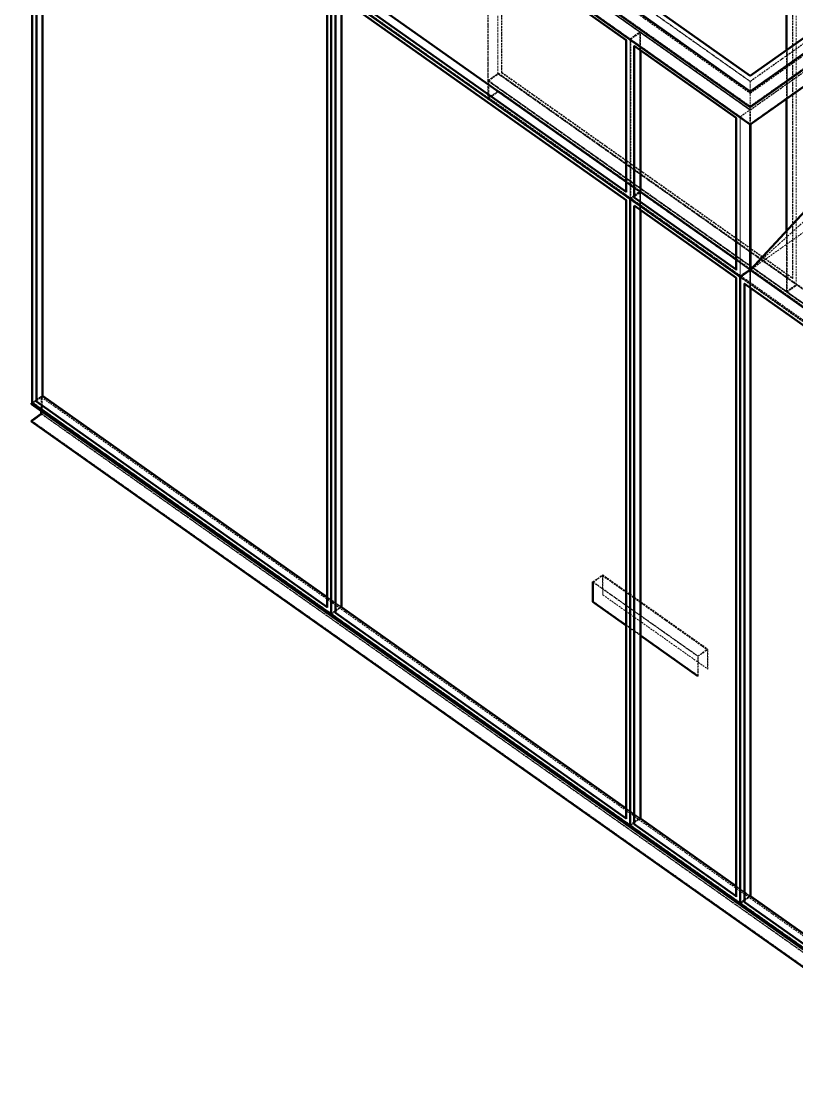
# Model space of a CAD drawing. Header units: millimetres. Extents: x 589 to 12190, y 300 to 8700.
# Drawn here: x 589 to 2157, y 688 to 2826 of the extents above; entities that cross this region are included whole.
import ezdxf

# ---------------------------------------------------------------- set-up
doc = ezdxf.new("R2010")
doc.units = ezdxf.units.MM
doc.linetypes.add('Hidden', pattern=[15, 5, -3, 5, -2])
for name, color, linetype, lineweight in [('Default', 7, 'Continuous', 50), ('Edges', 7, 'Hidden', 15), ('HiddenEdges', 2, 'Hidden', 15), ('HiddenSilhouettes', 2, 'Hidden', 15), ('HiddenWires', 7, 'Hidden', 15), ('Silhouettes', 7, 'Continuous', 50)]:
    doc.layers.add(name, color=color, linetype=linetype, lineweight=lineweight)

# ---------------------------------------------------------------- blocks, each defined once
blk = doc.blocks.new('Isometric')
at = {"layer": 'Edges'}
for points in [[(-1895, 1560.2), (70.7, 170.2)], [(-1895, 1512.8), (70.7, 122.8)], [(70.7, 170.2), (1329.4, 1060.2)], [(-1854.7, -626.6), (-1854.7, 1042.2)], [(70.7, 122.8), (1329.4, 1012.8)], [(70.7, 159.8), (1277, 1012.8)], [(169.7, 322), (169.7, 699)], [(170.6, 322.6), (170.6, 699.6)], [(-1048.6, 493.4), (-263.8, -61.6)], [(-1048.6, -1196.6), (-1048.6, 472.2)], [(-253.1, -79.7), (-253.1, 349.7)], [(70.7, 210.2), (70.7, 237)], [(169.7, -164.8), (169.7, 190.7)], [(70.7, 168), (70.7, 170.2)], [(70.7, 159.8), (70.7, 168)], [(71.2, -271), (554.6, 165.6)], [(43.8, -289.7), (43.8, 139.7)], [(70.7, 120.7), (70.7, 122.8)], [(-242.5, -76.6), (-241.7, -76)], [(-242.5, -76.6), (33.2, -271.6)], [(-242.5, -1766.6), (-242.5, -97.8)], [(70.7, -270.7), (70.7, -153.1)], [(71.6, -261.3), (76.8, -265)], [(54.4, -1976.6), (54.4, -307.8)], [(-1854.7, -626.6), (-1853.9, -626)], [(-1854.7, -626.6), (-1069.9, -1181.6)], [(-1853.9, -621.9), (-1837.6, -610.4)], [(-1866.8, -630.7), (636.4, -2400.7)], [(-1866.8, -678), (636.4, -2448)], [(-1840.6, -659.5), (636.4, -2411)], [(-1048.6, -1196.6), (-1047.8, -1196)], [(-1047.8, -1191.9), (-1031.5, -1180.4)], [(-70.7, -1366.5), (-70.7, -1312.8)], [(-242.5, -1766.6), (-241.7, -1766)], [(-241.7, -1761.9), (-225.4, -1750.4)], [(54.4, -1976.6), (55.3, -1976)], [(54.4, -1976.6), (598.9, -2361.6)]]:
    blk.add_lwpolyline(points, dxfattribs=at)
for points in [[(-1842.7, 1512.8, 0), (70.7, 159.8, 0)], [(70.7, 237, 0), (1272.8, 1087, 0)], [(-226.3, 447, 0), (70.7, 237, 0)], [(-242.5, -76.6, 0), (-242.5, 333.6, 0)], [(170.6, -163.9, 0), (170.6, 191.3, 0)], [(-241.7, -71.9, 0), (-225.4, -60.4, 0)], [(71.6, -260.4, 0), (77.3, -264.5, 0)], [(43.8, -289.7, 0), (609.5, -689.7, 0)], [(-353.6, -1112.8, 0), (-263.8, -1176.3, 0)], [(-1048.6, -1196.6, 0), (-263.8, -1751.6, 0)], [(-225.4, -1203.4, 0), (-70.7, -1312.8, 0)], [(-242.5, -1766.6, 0), (33.2, -1961.6, 0)], [(55.3, -1971.9, 0), (71.6, -1960.4, 0)]]:
    blk.add_polyline3d(points, dxfattribs=at)
at = {"layer": 'HiddenEdges'}
for points in [[(-609.5, 258.3), (-609.5, 1948.3)], [(-599.8, 260.8), (-599.8, 1929.6)], [(186, -293.6), (186, 1375.2)], [(170.6, -330.9), (170.6, 1359.1)], [(-1838.5, -610.7), (-1838.5, 1079.3)], [(-1837.6, -610.9), (-1837.6, 1079.1)], [(-1059.2, 921.7), (-253.1, 351.7)], [(-1032.4, 939.8), (-226.3, 369.8)], [(-1069, -1181), (-1069, 487.8)], [(-1059.2, -1197.6), (-1059.2, 490.7)], [(-1033.2, -1179.2), (-1033.2, 509.1)], [(-1032.4, 509.3), (-226.3, -60.7)], [(-1031.5, 509.1), (-225.4, -60.9)], [(-1031.5, 507.9), (-227.1, -60.9)], [(-224.6, 446.2), (70.7, 237.4)], [(-224.6, 420.2), (70.7, 211.4)], [(-226.3, -60.7), (-226.3, 370.7)], [(-262.9, -61), (-262.9, 349.2)], [(-253.1, 352), (-227.1, 370.4)], [(-253.1, -77.6), (-253.1, 352)], [(-253.1, 351.7), (43.8, 141.7)], [(-227.1, -59.2), (-227.1, 370.4)], [(-226.3, -61.5), (-226.3, 369.8)], [(169.7, 190.7), (169.7, 322)], [(170.6, 191.3), (170.6, 322.6)], [(-634.3, 238.7), (-608.1, 257.2)], [(-609.5, 258.3), (196.6, -311.7)], [(-608.1, 257.2), (-608.1, 259.3)], [(-608.1, 257.2), (1895, -1512.8)], [(-599.8, 260.8), (-598.9, 261.4)], [(-636.4, 239.3), (71.6, -261.3)], [(-636.4, 238.5), (-635.5, 239.1)], [(-635.5, 239.6), (71.6, -260.4)], [(-635.5, 239.1), (170.6, -330.9)], [(-634.3, 238.7), (1842.7, -1512.8)], [(70.7, 211.4), (70.7, 237.4)], [(-636.4, 189.8), (-608.1, 209.8)], [(-608.1, 209.8), (-608.1, 212)], [(-608.1, 209.8), (1895, -1560.2)], [(70.7, 160.7), (70.7, 210.2)], [(43.8, 142), (69.9, 160.4)], [(69.9, -269.2), (69.9, 160.4)], [(70.7, 159.8), (71.6, 160.4)], [(43.8, -287.6), (43.8, 142)], [(-262.9, -1751), (-262.9, -82.2)], [(-253.1, -79.7), (-226.3, -60.7)], [(-253.1, -79.3), (-227.1, -60.9)], [(-253.1, -1767.6), (-253.1, -79.3)], [(-227.1, -1749.2), (-227.1, -60.9)], [(-226.3, -60.7), (70.7, -270.7)], [(-225.4, -1750.9), (-225.4, -60.9)], [(-225.4, -60.9), (71.6, -270.9)], [(169.7, -330.7), (169.7, -164.8)], [(170.6, -330.4), (170.6, -163.9)], [(43.8, -289.3), (69.9, -270.9)], [(69.9, -1959.2), (69.9, -270.9)], [(70.7, -271.5), (70.7, -270.7)], [(70.7, -271.5), (71.2, -271)], [(71.6, -1960.9), (71.6, -270.9)], [(71.6, -272.1), (635.5, -670.9)], [(77.3, -264.5), (168.9, -329.2)], [(33.2, -292.8), (34.1, -292.2)], [(34.1, -1961), (34.1, -292.2)], [(43.8, -1977.6), (43.8, -289.3)], [(45.5, -290.5), (609.5, -689.3)], [(169.7, -331.5), (169.7, -306.3)], [(169.7, -330.7), (196.6, -311.7)], [(170.6, -330.4), (975, -899.2)], [(170.6, -330.9), (976.7, -900.9)], [(-1866.8, -632.8), (-1840.6, -614.3)], [(-1838.5, -660.2), (-1838.5, -610.7)], [(-1866.8, -680.2), (-1838.5, -660.2)], [(-1838.5, -660.2), (636.4, -2410.2)], [(-1032.4, -1181.5), (-1032.4, -1071.9)], [(-352.4, -1113.1), (-327.8, -1095.7)], [(-327.8, -1095.7), (-327.8, -1094.6)], [(-326.7, -1147.5), (-326.7, -1093.8)], [(-352.4, -1165.7), (-352.4, -1113.1)], [(-353.6, -1166.5), (-352.4, -1165.7)], [(-352.4, -1165.7), (-69.6, -1365.7)], [(-1032.4, -1180.7), (-226.3, -1750.7)], [(-1031.5, -1180.9), (-225.4, -1750.9)], [(-263.8, -1176.3), (-225.4, -1203.4)], [(-45, -1294.6), (-43.8, -1347.5)], [(70.7, -1961.5), (70.7, -1837.6)], [(70.7, -1960.7), (636.4, -2360.7)]]:
    blk.add_lwpolyline(points, dxfattribs=at)
for points in [[(-609.5, 258, 0), (-609.5, 1946.3, 0)], [(-635.5, 239.1, 0), (-635.5, 1929.1, 0)], [(-1838.5, 1510.7, 0), (70.7, 160.7, 0)], [(70.7, 237.4, 0), (1271.1, 1086.2, 0)], [(70.7, 251.2, 0), (1251.6, 1086.2, 0)], [(70.7, 211.4, 0), (1271.1, 1060.2, 0)], [(70.7, 160.7, 0), (1272.8, 1010.7, 0)], [(-1057.5, 920.8, 0), (-253.1, 352, 0)], [(-1031.5, 939.2, 0), (-227.1, 370.4, 0)], [(-1047.8, 904.2, 0), (-262.9, 349.2, 0)], [(-635.5, 239.6, 0), (-635.5, 751.4, 0)], [(-1057.5, 489.5, 0), (-253.1, -79.3, 0)], [(-1047.8, 472.8, 0), (-262.9, -82.2, 0)], [(-205.1, 446.2, 0), (70.7, 251.2, 0)], [(-263.8, 348.6, 0), (-262.9, 349.2, 0)], [(-253.1, 349.7, 0), (-253.1, 351.7, 0)], [(-251.4, 350.8, 0), (43.8, 142, 0)], [(-226.3, 369.8, 0), (70.7, 159.8, 0)], [(-225.4, 369.2, 0), (69.9, 160.4, 0)], [(-241.7, 334.2, 0), (34.1, 139.2, 0)], [(-636.4, 239.3, 0), (-609.5, 258.3, 0)], [(-635.5, 239.6, 0), (-609.5, 258, 0)], [(-609.5, 258, 0), (194.9, -310.8, 0)], [(-599.8, 260.8, 0), (185.1, -294.2, 0)], [(-634.3, 193.5, 0), (-634.3, 238.7, 0)], [(70.7, 251.2, 0), (70.7, 252, 0)], [(70.7, 168, 0), (70.7, 205, 0)], [(43.8, 141.7, 0), (70.7, 160.7, 0)], [(33.2, 138.6, 0), (34.1, 139.2, 0)], [(34.1, -271, 0), (34.1, 139.2, 0)], [(43.8, 139.7, 0), (43.8, 141.7, 0)], [(-263.8, -82.8, 0), (-262.9, -82.2, 0)], [(-251.4, -78.8, 0), (-241.7, -71.9, 0)], [(-251.4, -80.5, 0), (43.8, -289.3, 0)], [(-226.3, -61.5, 0), (-225.4, -60.9, 0)], [(-225.4, -62.1, 0), (69.9, -270.9, 0)], [(-241.7, -97.2, 0), (34.1, -292.2, 0)], [(70.7, -271.5, 0), (636.4, -671.5, 0)], [(76.8, -265, 0), (1087.2, -979.4, 0)], [(55.3, -307.2, 0), (599.8, -692.2, 0)], [(170.6, -330.4, 0), (196.6, -312, 0)], [(-1863.7, -628.8, 0), (-1853.9, -621.9, 0)], [(-1838.5, -611.5, 0), (-1837.6, -610.9, 0)], [(-1837.6, -610.9, 0), (-1031.5, -1180.9, 0)], [(-327.8, -1095.7, 0), (-45, -1295.7, 0)], [(-352.4, -1113.1, 0), (-69.6, -1313.1, 0)], [(-1059.2, -1199.7, 0), (-1032.4, -1180.7, 0)], [(-1057.5, -1198.8, 0), (-1047.8, -1191.9, 0)], [(-70.7, -1312.8, 0), (-43.8, -1293.8, 0)], [(-251.4, -1768.8, 0), (-241.7, -1761.9, 0)], [(-226.3, -1750.7, 0), (70.7, -1960.7, 0)], [(-226.3, -1751.5, 0), (-225.4, -1750.9, 0)], [(-225.4, -1750.9, 0), (71.6, -1960.9, 0)], [(70.7, -1961.5, 0), (71.6, -1960.9, 0)], [(71.6, -1960.9, 0), (637.2, -2360.9, 0)], [(45.5, -1978.8, 0), (55.3, -1971.9, 0)]]:
    blk.add_polyline3d(points, dxfattribs=at)
at = {"layer": 'HiddenSilhouettes'}
for points in [[(-598.9, 261.4), (-598.9, 1930.2)], [(-1842.7, 1558), (70.7, 205)], [(185.1, -294.2), (185.1, 1374.6)], [(-1863.7, -628.8), (-1863.7, 1059.5)], [(-1838.5, -611.5), (-1838.5, 1078.5)], [(70.7, 205), (1277, 1058)], [(-1032.4, 940.7), (-226.3, 370.7)], [(-1031.5, 940.4), (-225.4, 370.4)], [(-1057.5, 491.2), (-253.1, -77.6)], [(-1057.5, -1198.8), (-1057.5, 489.5)], [(-1032.4, -1180.7), (-1032.4, 509.3)], [(-1032.4, 508.5), (-226.3, -61.5)], [(-251.4, 350.8), (-225.4, 369.2)], [(-251.4, -78.8), (-251.4, 350.8)], [(-225.4, 306.3), (-225.4, 370.4)], [(-225.4, 370.4), (71.6, 160.4)], [(-225.4, 321.5), (-225.4, 369.2)], [(-241.7, 333), (-241.7, 334.2)], [(168.9, 190.1), (168.9, 321.4)], [(-636.4, 238.5), (-636.4, 306.3)], [(-636.4, 239.3), (-608.1, 259.3)], [(-636.4, 189.8), (-636.4, 239.3)], [(-636.4, 238.5), (71.6, -262.1)], [(-634.3, 193.5), (-608.1, 212)], [(-608.1, 212), (1863, -1535.4)], [(-636.4, 189.8), (663.3, -729.2)], [(-634.3, 193.5), (1842.7, -1558)], [(70.7, 120.7), (70.7, 160.7)], [(71.6, 121.3), (71.6, 160.4)], [(-225.4, -60.9), (-225.4, 0)], [(-263.8, -33.3), (-227.1, -59.2)], [(-263.8, -60.4), (-262.9, -61)], [(-263.8, -61.6), (-262.9, -61)], [(-253.1, -77.6), (-227.1, -59.2)], [(-251.4, -80.5), (-225.4, -62.1)], [(-251.4, -78.8), (43.8, -287.6)], [(-251.4, -1768.8), (-251.4, -80.5)], [(-241.7, -98.4), (-241.7, -97.2)], [(-226.3, -1751.5), (-226.3, -153.1)], [(33.2, -270.4), (34.1, -271)], [(33.2, -271.6), (34.1, -271)], [(43.8, -287.6), (69.9, -269.2)], [(45.5, -290.5), (71.6, -272.1)], [(70.7, -1960.7), (70.7, -270.7)], [(70.7, -271.5), (71.6, -270.9)], [(70.7, -271.5), (71.2, -271)], [(71.6, -319.9), (71.6, -272.1)], [(45.5, -1978.8), (45.5, -290.5)], [(55.3, -308.4), (55.3, -307.2)], [(169.7, -331.5), (170.6, -330.9)], [(-1840.6, -651.3), (-1840.6, -614.3)], [(-1838.5, -611.5), (-1032.4, -1181.5)], [(-1863.7, -628.8), (-1059.2, -1197.6)], [(-1031.5, -1180.9), (-1031.5, -1071.9)], [(-327.8, -1094.6), (-45, -1294.6)], [(-327.8, -1094.6), (-326.7, -1147.5)], [(-1069.9, -1153.3), (-1033.2, -1179.2)], [(-326.7, -1147.5), (-43.8, -1347.5)], [(-1069.9, -1181.6), (-1069, -1181)], [(-1059.2, -1197.6), (-1033.2, -1179.2)], [(-1032.4, -1181.5), (-1031.5, -1180.9)], [(-1032.4, -1181.5), (-226.3, -1751.5)], [(-1057.5, -1198.8), (-253.1, -1767.6)], [(-263.8, -1230), (-225.4, -1257.1)], [(-45, -1295.7), (-45, -1294.6)], [(-43.8, -1347.5), (-43.8, -1293.8)], [(-70.7, -1366.5), (-69.6, -1365.7)], [(-226.3, -1750.7), (-226.3, -1531.3)], [(-263.8, -1750.4), (-262.9, -1751)], [(-253.1, -1767.6), (-227.1, -1749.2)], [(-253.1, -1767.6), (-253.1, -1767.6)], [(33.2, -1960.4), (34.1, -1961)], [(70.7, -1961.5), (636.4, -2361.5)], [(45.5, -1978.8), (609.5, -2377.6)]]:
    blk.add_lwpolyline(points, dxfattribs=at)
for points in [[(194.9, -310.8, 0), (194.9, 1377.5, 0)], [(-636.4, 239.3, 0), (-636.4, 752, 0)], [(-253.1, 351.7, 0), (-226.3, 370.7, 0)], [(-226.3, 370.7, 0), (70.7, 160.7, 0)], [(-226.3, 369.8, 0), (-225.4, 370.4, 0)], [(-242.5, 333.6, 0), (-241.7, 334.2, 0)], [(-608.1, 259.3, 0), (1865.3, -1489.7, 0)], [(-598.9, 261.4, 0), (186, -293.6, 0)], [(-226.3, -153.1, 0), (-226.3, -60.7, 0)], [(-226.3, -61.5, 0), (70.7, -271.5, 0)], [(-225.4, -109.9, 0), (-225.4, -62.1, 0)], [(-242.5, -97.8, 0), (-241.7, -97.2, 0)], [(168.9, -329.2, 0), (168.9, -165.7, 0)], [(33.2, -243.3, 0), (69.9, -269.2, 0)], [(71.6, -270.9, 0), (71.6, -270.6, 0)], [(71.6, -270.9, 0), (637.2, -670.9, 0)], [(76.3, -265.5, 0), (169.7, -331.5, 0)], [(54.4, -307.8, 0), (55.3, -307.2, 0)], [(168.9, -329.2, 0), (194.9, -310.8, 0)], [(185.1, -294.2, 0), (186, -293.6, 0)], [(169.7, -330.7, 0), (236.9, -378.2, 0)], [(169.7, -331.5, 0), (975.8, -901.5, 0)], [(-1865.3, -629.7, 0), (-1838.5, -610.7, 0)], [(-1840.6, -614.3, 0), (636.4, -2365.8, 0)], [(-1838.5, -610.7, 0), (636.4, -2360.7, 0)], [(-353.6, -1112.8, 0), (-326.7, -1093.8, 0)], [(-326.7, -1093.8, 0), (-43.8, -1293.8, 0)], [(-1069.9, -1180.4, 0), (-1069, -1181, 0)], [(-69.6, -1313.1, 0), (-45, -1295.7, 0)], [(-69.6, -1365.7, 0), (-69.6, -1313.1, 0)], [(-263.8, -1723.3, 0), (-227.1, -1749.2, 0)], [(-263.8, -1751.6, 0), (-262.9, -1751, 0)], [(-253.1, -1769.7, 0), (-226.3, -1750.7, 0)], [(-226.3, -1751.5, 0), (70.7, -1961.5, 0)], [(-251.4, -1768.8, 0), (43.8, -1977.6, 0)], [(33.2, -1933.3, 0), (69.9, -1959.2, 0)], [(33.2, -1961.6, 0), (34.1, -1961, 0)], [(43.8, -1977.6, 0), (69.9, -1959.2, 0)], [(43.8, -1979.7, 0), (70.7, -1960.7, 0)]]:
    blk.add_polyline3d(points, dxfattribs=at)
at = {"layer": 'HiddenWires'}
blk.add_lwpolyline([(70.7, -271.5), (1272.8, 578.5)], dxfattribs=at)
at = {"layer": 'Silhouettes'}
for points in [[(-1895, 1558), (70.7, 168)], [(-1895, 1510.7), (70.7, 120.7)], [(70.7, 252), (1251.6, 1087)], [(70.7, 210.2), (1272.8, 1060.2)], [(70.7, 168), (1329.4, 1058)], [(-1837.6, -610.4), (-1837.6, 1030.1)], [(70.7, 120.7), (1329.4, 1010.7)], [(-1069.9, -1181.6), (-1069.9, 487.2)], [(-1059.2, -1199.7), (-1059.2, 490.3)], [(-1059.2, 490.3), (-253.1, -79.7)], [(-1047.8, 494), (-263.8, -60.4)], [(-1031.5, 509.6), (-263.8, -33.3)], [(-1047.8, -1196), (-1047.8, 471.6)], [(-226.3, 420.2), (-118.4, 343.9)], [(-263.8, -61.6), (-263.8, 348.6)], [(-241.7, -76), (-241.7, 333)], [(-65.2, 306.3), (0, 260.2)], [(0, 260.2), (70.7, 210.2)], [(168.9, -165.7), (168.9, 190.1)], [(33.2, -271.6), (33.2, 138.6)], [(70.7, -270.7), (70.7, 120.7)], [(-263.8, -1751.6), (-263.8, -82.8)], [(-253.1, -1769.7), (-253.1, -79.7)], [(-225.4, -60.4), (33.2, -243.3)], [(-225.4, -1750.4), (-225.4, -109.9)], [(70.7, -270.7), (636.4, -670.7)], [(71.6, -262.1), (76.3, -265.5)], [(33.2, -1961.6), (33.2, -292.8)], [(43.8, -1979.7), (43.8, -289.7)], [(54.4, -307.8), (598.9, -692.8)], [(55.3, -1976), (55.3, -308.4)], [(71.6, -1960.4), (71.6, -319.9)], [(-1853.9, -626), (-1069.9, -1180.4)], [(-1866.8, -632.8), (-1866.8, -630.7)], [(-1866.8, -632.8), (636.4, -2402.8)], [(-1840.6, -659.5), (-1840.6, -651.3)], [(-1866.8, -678), (-1840.6, -659.5)], [(-1866.8, -680.2), (-1866.8, -678)], [(-1866.8, -680.2), (636.4, -2450.2)], [(-353.6, -1166.5), (-353.6, -1112.8)], [(-1047.8, -1196), (-263.8, -1750.4)], [(-1031.5, -1180.4), (-263.8, -1723.3)], [(-1059.2, -1199.7), (-253.1, -1769.7)], [(-225.4, -1257.1), (-70.7, -1366.5)], [(-241.7, -1766), (33.2, -1960.4)], [(-225.4, -1750.4), (33.2, -1933.3)], [(71.6, -1960.4), (598.9, -2333.3)], [(55.3, -1976), (598.9, -2360.4)]]:
    blk.add_lwpolyline(points, dxfattribs=at)
for points in [[(-1838.5, 1560.2, 0), (-65.2, 306.3, 0)], [(-1865.3, -629.7, 0), (-1865.3, 1060.3, 0)], [(-1853.9, -626, 0), (-1853.9, 1041.6, 0)], [(-1048.6, 903.6, 0), (-263.8, 348.6, 0)], [(168.9, 321.4, 0), (168.9, 698.4, 0)], [(-1048.6, 472.2, 0), (-263.8, -82.8, 0)], [(-1031.5, -1180.4, 0), (-1031.5, 460.1, 0)], [(-205.1, 447, 0), (70.7, 252, 0)], [(-242.5, 333.6, 0), (33.2, 138.6, 0)], [(-225.4, -60.4, 0), (-225.4, 321.5, 0)], [(71.2, -271, 0), (619.7, 320.3, 0)], [(71.6, -270.6, 0), (71.6, 121.3, 0)], [(-253.1, -79.7, 0), (43.8, -289.7, 0)], [(-241.7, -76, 0), (33.2, -270.4, 0)], [(-242.5, -97.8, 0), (33.2, -292.8, 0)], [(-241.7, -1766, 0), (-241.7, -98.4, 0)], [(43.8, -289.7, 0), (70.7, -270.7, 0)], [(-1837.6, -610.4, 0), (-1069.9, -1153.3, 0)], [(-1866.8, -630.7, 0), (-1865.3, -629.7, 0)], [(-1865.3, -629.7, 0), (-1059.2, -1199.7, 0)], [(-353.6, -1166.5, 0), (-263.8, -1230, 0)], [(-253.1, -1769.7, 0), (43.8, -1979.7, 0)], [(43.8, -1979.7, 0), (609.5, -2379.7, 0)]]:
    blk.add_polyline3d(points, dxfattribs=at)
blk.add_polyline3d([(70.7, -270.7, 0)], close=True, dxfattribs=at)

msp = doc.modelspace()

# ---------------------------------------------------------------- block references
at = {"layer": 'Default', "xscale": 0.75, "yscale": 0.75, "zscale": 0.75}
msp.add_blockref('Isometric', (2010, 2526), dxfattribs=at)

doc.saveas('drawing.dxf')
